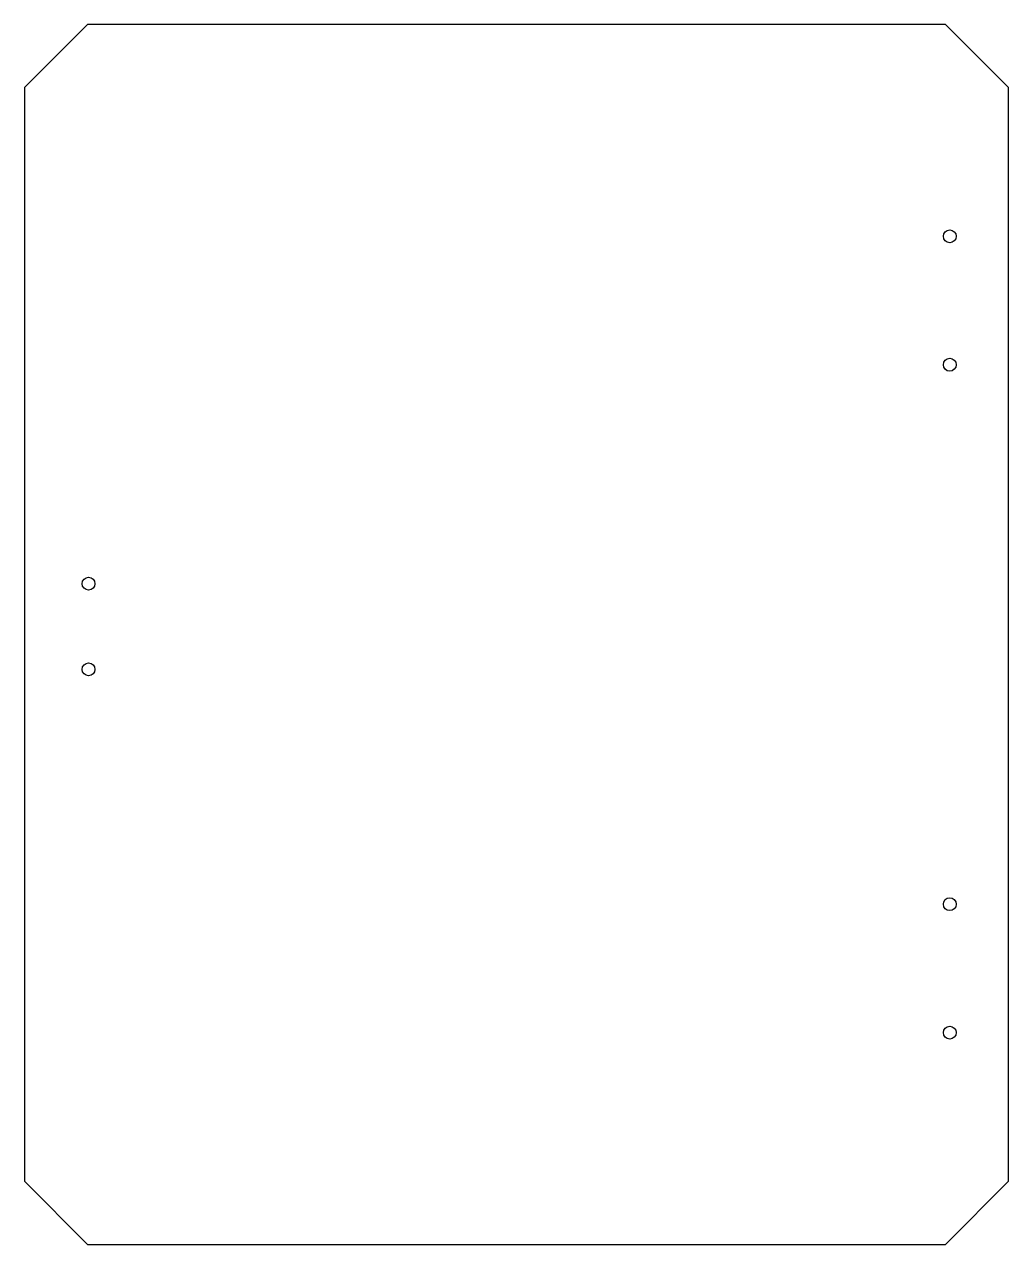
# Model space of a CAD drawing. Header units: millimetres. Extents: x -121 to 109, y -144 to 141.
import ezdxf

# ---------------------------------------------------------------- set-up
doc = ezdxf.new("R2010")
doc.units = ezdxf.units.MM

msp = doc.modelspace()

# ---------------------------------------------------------------- linework, layer by layer
msp.add_lwpolyline([(-105.82, 140.65), (-120.6, 125.87), (-120.6, -129.57), (-105.82, -144.35), (94.62, -144.35), (109.4, -129.57), (109.4, 125.87), (94.62, 140.65)], close=True)
for centre in [(95.65, 91.15), (95.65, 61.15), (-105.6, 10), (-105.6, -10), (95.65, -64.85), (95.65, -94.85)]:
    msp.add_circle(centre, 1.5)

doc.saveas('drawing.dxf')
